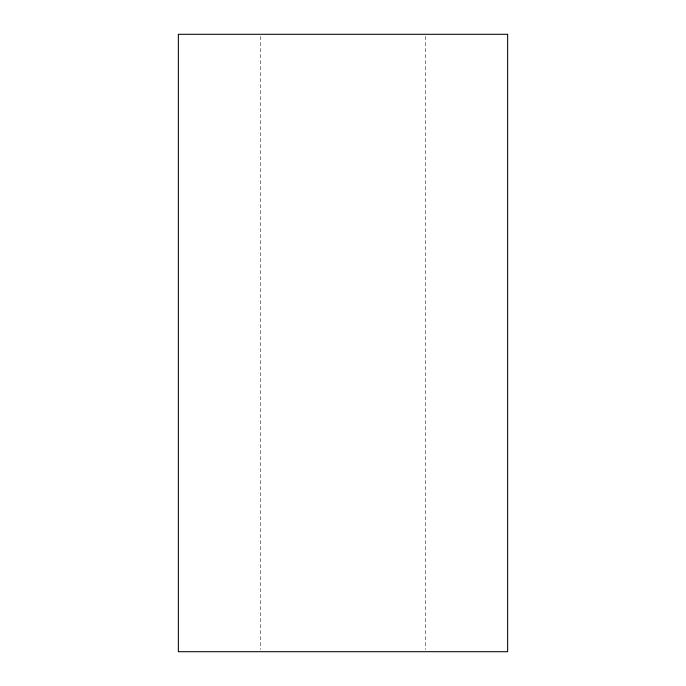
<?xml version="1.0" encoding="UTF-8"?>
<svg xmlns="http://www.w3.org/2000/svg" width="686" height="686" viewBox="0 0 686 686"><rect width="100%" height="100%" fill="white"/><g stroke="black" fill="none" stroke-linecap="round" stroke-linejoin="round"><path stroke-width="0.51" stroke-dasharray="3.43 2.57" d="M425.32 36.444L425.32 649.556M260.68 36.444L260.68 649.556"/><path stroke-width="1.03" d="M507.64 34.3L178.36 34.3L178.36 651.7L507.64 651.7L507.64 34.3"/></g></svg>
